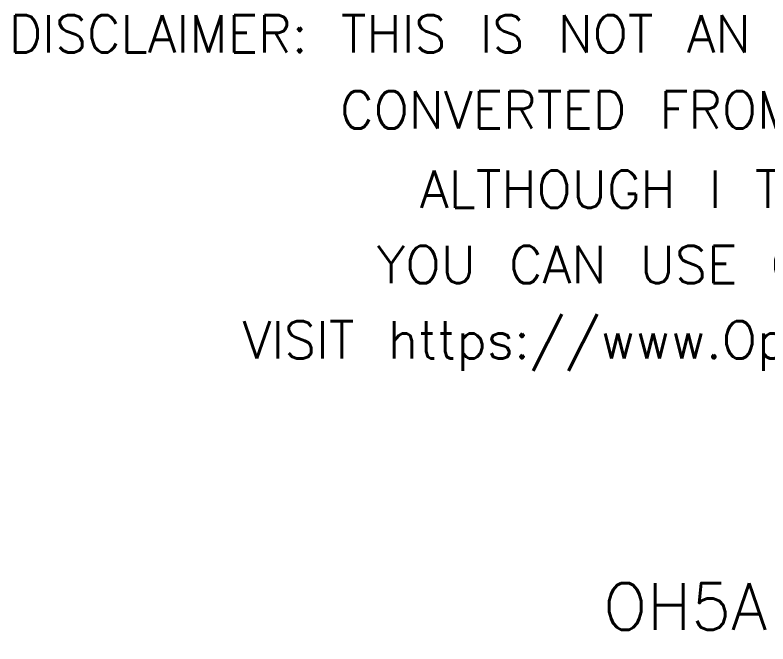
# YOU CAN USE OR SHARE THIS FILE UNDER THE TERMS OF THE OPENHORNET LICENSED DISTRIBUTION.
# Model space of a CAD drawing. Header units: millimetres. Extents: x 8001 to 31110, y 282 to 17125.
# Drawn here: x 11127 to 15164, y 5320 to 8691 of the extents above; entities that cross this region are included whole.
import ezdxf
from ezdxf.enums import TextEntityAlignment as Align

# ---------------------------------------------------------------- set-up
doc = ezdxf.new("R2010")
doc.units = ezdxf.units.MM
doc.layers.add('Cockpit Plans', color=6, linetype='Continuous')
doc.styles.get("Standard").update_dxf_attribs({"font": 'txt.shx'})

msp = doc.modelspace()

# ---------------------------------------------------------------- texts
at = {"color": 0}
msp.add_text('OH5A1A1 - ASSY, RIGHT CONSOLE STRUCTURE', height=250, dxfattribs=at).set_placement((14281.27806, 5396.08707))
at = {"layer": 'Cockpit Plans', "color": 4, "linetype": 'ByBlock'}
for s, p in [('DISCLAIMER: THIS IS NOT AN OFFICIAL OPENHORNET DISTRIBUTION. ALL THE PARTS HAVE BEEN ', (17801.90327, 8490.8044)), ('CONVERTED FROM THE SVG FILES AND/OR EXPORTED FROM THE FUSION360 MODEL BY ME.', (19322.81194, 8082.70327)), ("ALTHOUGH I TRIED MY BEST I CAN'T GUARANTEE THAT THE PARTS ARE ERROR FREE, SO USE AT YOUR OWN RISK.", (21351.39561, 7656.79865)), ('YOU CAN USE OR SHARE THIS FILE UNDER THE TERMS OF THE OPENHORNET LICENSE DISTRIBUTION.', (20146.95339, 7253.28679)), ('VISIT https://www.OpenHornet.com', (14737.67014, 6850.17832))]:
    msp.add_text(s, height=200, dxfattribs=at).set_placement(p, align=Align.CENTER)

doc.saveas('drawing.dxf')
